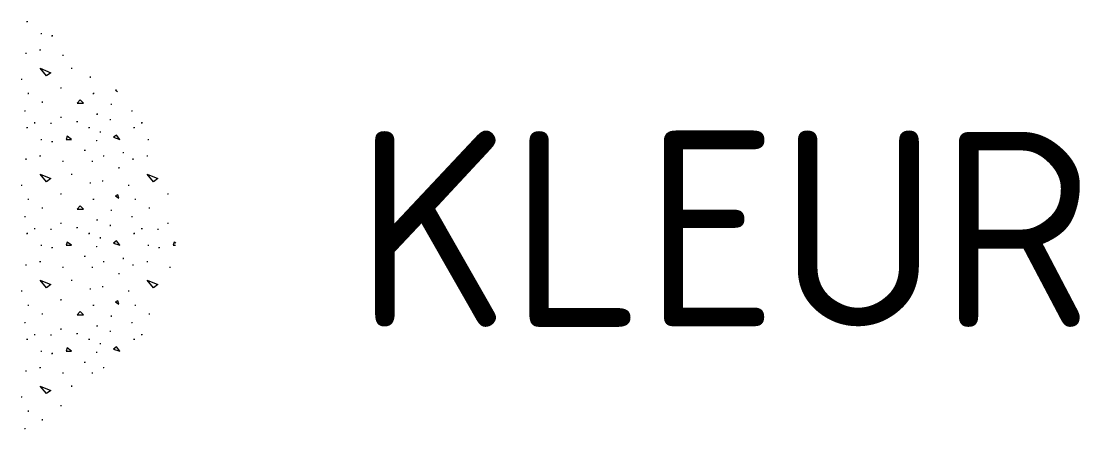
# Model space of a CAD drawing. Extents: x -5.5 to 14, y -2.9 to 3.
# Drawn here: x 4.29 to 14.02, y -1.8 to 1.95 of the extents above; entities that cross this region are included whole.
import ezdxf
from ezdxf.enums import TextEntityAlignment as Align

# ---------------------------------------------------------------- set-up
doc = ezdxf.new("R2010")
doc.units = 0
doc.header["$LTSCALE"] = 0.2
doc.styles.add('NLCS-ISO', font='NLCS-ISO.ttf')

msp = doc.modelspace()

# ---------------------------------------------------------------- linework, layer by layer
for p, q in [((4.342, 1.9476), (4.3495, 1.9476)), ((4.3457, 1.9513), (4.3457, 1.9439)), ((4.472, 1.8376), (4.4795, 1.8376)), ((4.4758, 1.8413), (4.4758, 1.8338)), ((4.572, 1.8176), (4.5795, 1.8176)), ((4.5758, 1.8213), (4.5758, 1.8138)), ((4.332, 1.6576), (4.3395, 1.6576)), ((4.3358, 1.6613), (4.3358, 1.6538)), ((4.462, 1.6876), (4.4695, 1.6876)), ((4.4658, 1.6913), (4.4658, 1.6838)), ((4.672, 1.6376), (4.6795, 1.6376)), ((4.6758, 1.6413), (4.6758, 1.6338)), ((4.4658, 1.5176), (4.5657, 1.4776)), ((4.5258, 1.4476), (4.4658, 1.5176)), ((4.5657, 1.4776), (4.5258, 1.4476)), ((4.752, 1.5176), (4.7595, 1.5176)), ((4.7557, 1.5213), (4.7557, 1.5138)), ((4.292, 1.4176), (4.2995, 1.4176)), ((4.2958, 1.4213), (4.2958, 1.4138)), ((4.922, 1.4376), (4.9295, 1.4376)), ((4.9258, 1.4413), (4.9258, 1.4339)), ((4.352, 1.2876), (4.3595, 1.2876)), ((4.3558, 1.2913), (4.3558, 1.2838)), ((4.652, 1.3376), (4.6595, 1.3376)), ((4.6558, 1.3413), (4.6558, 1.3338)), ((4.952, 1.2876), (4.9595, 1.2876)), ((4.9558, 1.2913), (4.9558, 1.2838)), ((5.1653, 1.3204), (5.1596, 1.3176)), ((5.1596, 1.3176), (5.1777, 1.3056)), ((4.482, 1.2076), (4.4895, 1.2076)), ((4.4858, 1.2113), (4.4858, 1.2038)), ((4.8358, 1.2276), (4.8058, 1.1976)), ((4.8058, 1.1976), (4.8658, 1.1976)), ((4.8658, 1.1976), (4.8358, 1.2276)), ((5.1159, 1.1876), (5.1234, 1.1876)), ((5.1197, 1.1913), (5.1197, 1.1839)), ((4.322, 1.1276), (4.3295, 1.1276)), ((4.3258, 1.1313), (4.3258, 1.1238)), ((4.6558, 1.0714), (4.6558, 1.0638)), ((4.9859, 1.0976), (4.9934, 1.0976)), ((4.9897, 1.1014), (4.9897, 1.0938)), ((5.3059, 1.1276), (5.3134, 1.1276)), ((5.3097, 1.1313), (5.3097, 1.1238)), ((4.342, 0.9738), (4.3495, 0.9738)), ((4.3457, 0.9776), (4.3457, 0.9701)), ((4.412, 1.0176), (4.4195, 1.0176)), ((4.4158, 1.0213), (4.4158, 1.0138)), ((4.562, 1.0138), (4.5695, 1.0138)), ((4.5657, 1.0138), (4.5657, 1.01)), ((4.652, 1.0676), (4.6595, 1.0676)), ((4.802, 1.0276), (4.8095, 1.0276)), ((4.8058, 1.0313), (4.8058, 1.0238)), ((4.912, 0.9738), (4.9195, 0.9738)), ((4.9158, 0.9776), (4.9158, 0.9701)), ((5.1059, 1.0476), (5.1134, 1.0476)), ((5.1097, 1.0513), (5.1097, 1.0438)), ((5.3259, 0.9738), (5.3334, 0.9738)), ((5.3296, 0.9776), (5.3296, 0.9701)), ((5.3959, 1.0176), (5.4034, 1.0176)), ((5.3997, 1.0213), (5.3997, 1.0138)), ((4.7158, 0.8938), (4.7057, 0.8638)), ((4.7557, 0.8638), (4.7158, 0.8938)), ((5.0159, 0.9338), (5.0234, 0.9338)), ((5.0197, 0.9375), (5.0197, 0.93)), ((5.1696, 0.9038), (5.1396, 0.8838)), ((5.1396, 0.8838), (5.1997, 0.8638)), ((5.1997, 0.8638), (5.1696, 0.9038)), ((4.472, 0.8638), (4.4795, 0.8638)), ((4.4758, 0.8675), (4.4758, 0.86)), ((4.572, 0.8438), (4.5795, 0.8438)), ((4.5758, 0.8475), (4.5758, 0.84)), ((4.7057, 0.8638), (4.7557, 0.8638)), ((4.982, 0.8538), (4.9858, 0.8538)), ((4.9858, 0.8575), (4.9858, 0.85)), ((5.4559, 0.8638), (5.4634, 0.8638)), ((5.4597, 0.8675), (5.4597, 0.86)), ((4.332, 0.6838), (4.3395, 0.6838)), ((4.3358, 0.6875), (4.3358, 0.68)), ((4.462, 0.7138), (4.4695, 0.7138)), ((4.4658, 0.7175), (4.4658, 0.71)), ((4.872, 0.7638), (4.8795, 0.7638)), ((4.8758, 0.7675), (4.8758, 0.76)), ((5.0459, 0.7138), (5.0534, 0.7138)), ((5.0497, 0.7175), (5.0497, 0.71)), ((5.2259, 0.7438), (5.2334, 0.7438)), ((5.2297, 0.7475), (5.2297, 0.74)), ((5.3159, 0.6838), (5.3234, 0.6838)), ((5.3197, 0.6875), (5.3197, 0.68)), ((5.4459, 0.7138), (5.4534, 0.7138)), ((5.4497, 0.7175), (5.4497, 0.71)), ((4.672, 0.6638), (4.6795, 0.6638)), ((4.6758, 0.6675), (4.6758, 0.66)), ((4.942, 0.6638), (4.9495, 0.6638)), ((4.9458, 0.6675), (4.9458, 0.66)), ((5.1859, 0.6038), (5.1934, 0.6038)), ((5.1897, 0.6076), (5.1897, 0.6001)), ((4.4658, 0.5438), (4.5657, 0.5038)), ((4.5258, 0.4738), (4.4658, 0.5438)), ((4.5657, 0.5038), (4.5258, 0.4738)), ((4.752, 0.5438), (4.7595, 0.5438)), ((4.7557, 0.5475), (4.7557, 0.54)), ((5.0397, 0.4876), (5.0397, 0.4801)), ((5.4497, 0.5438), (5.5496, 0.5038)), ((5.5097, 0.4738), (5.4497, 0.5438)), ((5.5496, 0.5038), (5.5097, 0.4738)), ((4.292, 0.4438), (4.2995, 0.4438)), ((4.2958, 0.4475), (4.2958, 0.44)), ((4.922, 0.4638), (4.9295, 0.4638)), ((4.9258, 0.4676), (4.9258, 0.4601)), ((5.0359, 0.4838), (5.0434, 0.4838)), ((5.2759, 0.4438), (5.2834, 0.4438)), ((5.2797, 0.4475), (5.2797, 0.44)), ((4.352, 0.3138), (4.3595, 0.3138)), ((4.3558, 0.3175), (4.3558, 0.31)), ((4.652, 0.3638), (4.6595, 0.3638)), ((4.6558, 0.3675), (4.6558, 0.36)), ((4.952, 0.3138), (4.9595, 0.3138)), ((4.9558, 0.3175), (4.9558, 0.31)), ((5.1796, 0.3538), (5.1596, 0.3438)), ((5.1596, 0.3438), (5.1897, 0.3238)), ((5.1897, 0.3238), (5.1796, 0.3538)), ((5.3359, 0.3138), (5.3434, 0.3138)), ((5.3397, 0.3175), (5.3397, 0.31)), ((5.6359, 0.3638), (5.6434, 0.3638)), ((5.6397, 0.3675), (5.6397, 0.36)), ((4.482, 0.2338), (4.4895, 0.2338)), ((4.4858, 0.2375), (4.4858, 0.23)), ((4.8358, 0.2538), (4.8058, 0.2238)), ((4.8058, 0.2238), (4.8658, 0.2238)), ((4.8658, 0.2238), (4.8358, 0.2538)), ((5.1159, 0.2138), (5.1234, 0.2138)), ((5.1197, 0.2176), (5.1197, 0.2101)), ((5.4659, 0.2338), (5.4734, 0.2338)), ((5.4697, 0.2375), (5.4697, 0.23)), ((4.322, 0.1538), (4.3295, 0.1538)), ((4.3258, 0.1575), (4.3258, 0.15)), ((4.6558, 0.0976), (4.6558, 0.0901)), ((4.9859, 0.1238), (4.9934, 0.1238)), ((4.9897, 0.1275), (4.9897, 0.1201)), ((5.3059, 0.1538), (5.3134, 0.1538)), ((5.3097, 0.1575), (5.3097, 0.15)), ((5.6397, 0.0976), (5.6397, 0.0901)), ((4.342, 0), (4.3495, 0)), ((4.3457, 0.0037), (4.3457, -0.0038)), ((4.412, 0.0438), (4.4195, 0.0438)), ((4.4158, 0.0475), (4.4158, 0.04)), ((4.562, 0.04), (4.5695, 0.04)), ((4.5657, 0.04), (4.5657, 0.0362)), ((4.652, 0.0938), (4.6595, 0.0938)), ((4.802, 0.0538), (4.8095, 0.0538)), ((4.8058, 0.0575), (4.8058, 0.05)), ((4.912, 0), (4.9195, 0)), ((4.9158, 0.0037), (4.9158, -0.0038)), ((5.1059, 0.0738), (5.1134, 0.0738)), ((5.1097, 0.0775), (5.1097, 0.07)), ((5.3259, 0), (5.3334, 0)), ((5.3296, 0.0037), (5.3296, -0.0038)), ((5.3959, 0.0438), (5.4034, 0.0438)), ((5.3997, 0.0475), (5.3997, 0.04)), ((5.5459, 0.04), (5.5534, 0.04)), ((5.5496, 0.04), (5.5496, 0.0362)), ((5.6359, 0.0938), (5.6434, 0.0938)), ((4.7158, -0.08), (4.7057, -0.11)), ((4.7557, -0.11), (4.7158, -0.08)), ((5.0159, -0.04), (5.0234, -0.04)), ((5.0197, -0.0363), (5.0197, -0.0438)), ((5.1696, -0.07), (5.1396, -0.09)), ((5.1396, -0.09), (5.1997, -0.11)), ((5.1997, -0.11), (5.1696, -0.07)), ((5.6997, -0.08), (5.6896, -0.11)), ((5.7151, -0.0916), (5.6997, -0.08)), ((4.472, -0.11), (4.4795, -0.11)), ((4.4758, -0.1063), (4.4758, -0.1138)), ((4.572, -0.13), (4.5795, -0.13)), ((4.5758, -0.1263), (4.5758, -0.1338)), ((4.7057, -0.11), (4.7557, -0.11)), ((4.982, -0.12), (4.9858, -0.12)), ((4.9858, -0.1163), (4.9858, -0.1238)), ((5.4559, -0.11), (5.4634, -0.11)), ((5.4597, -0.1063), (5.4597, -0.1138)), ((5.5559, -0.13), (5.5634, -0.13)), ((5.5597, -0.1263), (5.5597, -0.1338)), ((5.6896, -0.11), (5.7119, -0.11)), ((4.332, -0.29), (4.3395, -0.29)), ((4.3358, -0.2863), (4.3358, -0.2938)), ((4.462, -0.26), (4.4695, -0.26)), ((4.4658, -0.2563), (4.4658, -0.2638)), ((4.872, -0.21), (4.8795, -0.21)), ((4.8758, -0.2063), (4.8758, -0.2138)), ((5.0459, -0.26), (5.0534, -0.26)), ((5.0497, -0.2563), (5.0497, -0.2638)), ((5.2259, -0.23), (5.2334, -0.23)), ((5.2297, -0.2263), (5.2297, -0.2338)), ((5.3159, -0.29), (5.3234, -0.29)), ((5.3197, -0.2863), (5.3197, -0.2938)), ((5.4459, -0.26), (5.4534, -0.26)), ((5.4497, -0.2563), (5.4497, -0.2638)), ((4.672, -0.31), (4.6795, -0.31)), ((4.6758, -0.3063), (4.6758, -0.3138)), ((4.942, -0.31), (4.9495, -0.31)), ((4.9458, -0.3063), (4.9458, -0.3138)), ((5.1859, -0.37), (5.1934, -0.37)), ((5.1897, -0.3663), (5.1897, -0.3738)), ((5.6559, -0.31), (5.6634, -0.31)), ((5.6597, -0.3063), (5.6597, -0.3138)), ((4.4658, -0.43), (4.5657, -0.47)), ((4.5258, -0.5), (4.4658, -0.43)), ((4.5657, -0.47), (4.5258, -0.5)), ((4.752, -0.43), (4.7595, -0.43)), ((4.7557, -0.4263), (4.7557, -0.4338)), ((5.0397, -0.4863), (5.0397, -0.4938)), ((5.4497, -0.43), (5.5496, -0.47)), ((5.5097, -0.5), (5.4497, -0.43)), ((5.5496, -0.47), (5.5097, -0.5)), ((4.292, -0.53), (4.2995, -0.53)), ((4.2958, -0.5263), (4.2958, -0.5338)), ((4.922, -0.51), (4.9295, -0.51)), ((4.9258, -0.5062), (4.9258, -0.5137)), ((5.0359, -0.49), (5.0434, -0.49)), ((5.2759, -0.53), (5.2834, -0.53)), ((5.2797, -0.5263), (5.2797, -0.5338)), ((4.352, -0.66), (4.3595, -0.66)), ((4.3558, -0.6563), (4.3558, -0.6638)), ((4.652, -0.61), (4.6595, -0.61)), ((4.6558, -0.6063), (4.6558, -0.6138)), ((4.952, -0.66), (4.9595, -0.66)), ((4.9558, -0.6563), (4.9558, -0.6638)), ((5.1796, -0.62), (5.1596, -0.63)), ((5.1596, -0.63), (5.1897, -0.65)), ((5.1897, -0.65), (5.1796, -0.62)), ((5.3359, -0.66), (5.3434, -0.66)), ((5.3397, -0.6563), (5.3397, -0.6638)), ((4.482, -0.74), (4.4895, -0.74)), ((4.4858, -0.7363), (4.4858, -0.7438)), ((4.8358, -0.72), (4.8058, -0.75)), ((4.8058, -0.75), (4.8658, -0.75)), ((4.8658, -0.75), (4.8358, -0.72)), ((5.1159, -0.76), (5.1234, -0.76)), ((5.1197, -0.7562), (5.1197, -0.7638)), ((5.4659, -0.74), (5.4734, -0.74)), ((5.4697, -0.7363), (5.4697, -0.7438)), ((4.322, -0.82), (4.3295, -0.82)), ((4.3258, -0.8163), (4.3258, -0.8238)), ((4.9859, -0.85), (4.9934, -0.85)), ((4.9897, -0.8462), (4.9897, -0.8538)), ((5.3059, -0.82), (5.3134, -0.82)), ((5.3097, -0.8163), (5.3097, -0.8238)), ((4.3457, -0.9701), (4.3457, -0.9776)), ((4.412, -0.93), (4.4195, -0.93)), ((4.4158, -0.9263), (4.4158, -0.9338)), ((4.562, -0.9338), (4.5695, -0.9338)), ((4.5657, -0.9338), (4.5657, -0.9376)), ((4.652, -0.88), (4.6595, -0.88)), ((4.6558, -0.8763), (4.6558, -0.8838)), ((4.802, -0.92), (4.8095, -0.92)), ((4.8058, -0.9163), (4.8058, -0.9238)), ((4.9158, -0.9701), (4.9158, -0.9776)), ((5.1059, -0.9), (5.1134, -0.9)), ((5.1097, -0.8963), (5.1097, -0.9038)), ((5.3296, -0.9701), (5.3296, -0.9776)), ((5.3959, -0.93), (5.4034, -0.93)), ((5.3997, -0.9263), (5.3997, -0.9338)), ((4.342, -0.9738), (4.3495, -0.9738)), ((4.7158, -1.0538), (4.7057, -1.0838)), ((4.7557, -1.0838), (4.7158, -1.0538)), ((4.912, -0.9738), (4.9195, -0.9738)), ((5.0159, -1.0138), (5.0234, -1.0138)), ((5.0197, -1.0101), (5.0197, -1.0176)), ((5.1696, -1.0438), (5.1396, -1.0638)), ((5.1396, -1.0638), (5.1997, -1.0838)), ((5.1997, -1.0838), (5.1696, -1.0438)), ((5.3259, -0.9738), (5.3334, -0.9738)), ((4.472, -1.0838), (4.4795, -1.0838)), ((4.4758, -1.0801), (4.4758, -1.0876)), ((4.572, -1.1038), (4.5795, -1.1038)), ((4.5758, -1.1001), (4.5758, -1.1076)), ((4.7057, -1.0838), (4.7557, -1.0838)), ((4.982, -1.0938), (4.9858, -1.0938)), ((4.9858, -1.0901), (4.9858, -1.0976)), ((4.332, -1.2638), (4.3395, -1.2638)), ((4.3358, -1.2601), (4.3358, -1.2676)), ((4.462, -1.2338), (4.4695, -1.2338)), ((4.4658, -1.2301), (4.4658, -1.2376)), ((4.872, -1.1838), (4.8795, -1.1838)), ((4.8758, -1.1801), (4.8758, -1.1876)), ((5.0459, -1.2338), (5.0534, -1.2338)), ((5.0497, -1.2301), (5.0497, -1.2376)), ((4.672, -1.2838), (4.6795, -1.2838)), ((4.6758, -1.2801), (4.6758, -1.2876)), ((4.942, -1.2838), (4.9495, -1.2838)), ((4.9458, -1.2801), (4.9458, -1.2876)), ((4.4658, -1.4038), (4.5657, -1.4438)), ((4.5258, -1.4738), (4.4658, -1.4038)), ((4.5657, -1.4438), (4.5258, -1.4738)), ((4.752, -1.4038), (4.7595, -1.4038)), ((4.7557, -1.4001), (4.7557, -1.4076)), ((4.292, -1.5038), (4.2995, -1.5038)), ((4.2958, -1.5001), (4.2958, -1.5076)), ((4.352, -1.6338), (4.3595, -1.6338)), ((4.3558, -1.6301), (4.3558, -1.6376)), ((4.652, -1.5838), (4.6595, -1.5838)), ((4.6558, -1.5801), (4.6558, -1.5876)), ((4.482, -1.7138), (4.4895, -1.7138)), ((4.4858, -1.7101), (4.4858, -1.7176)), ((4.322, -1.7938), (4.3295, -1.7938)), ((4.3258, -1.7901), (4.3258, -1.7976))]:
    msp.add_line(p, q)

# ---------------------------------------------------------------- texts
at = {"style": 'NLCS-ISO'}
msp.add_attdef('KLEUR', text='', height=1.8, dxfattribs=at).set_placement((7.3618, 0.04), align=Align.MIDDLE_LEFT)

doc.saveas('drawing.dxf')
